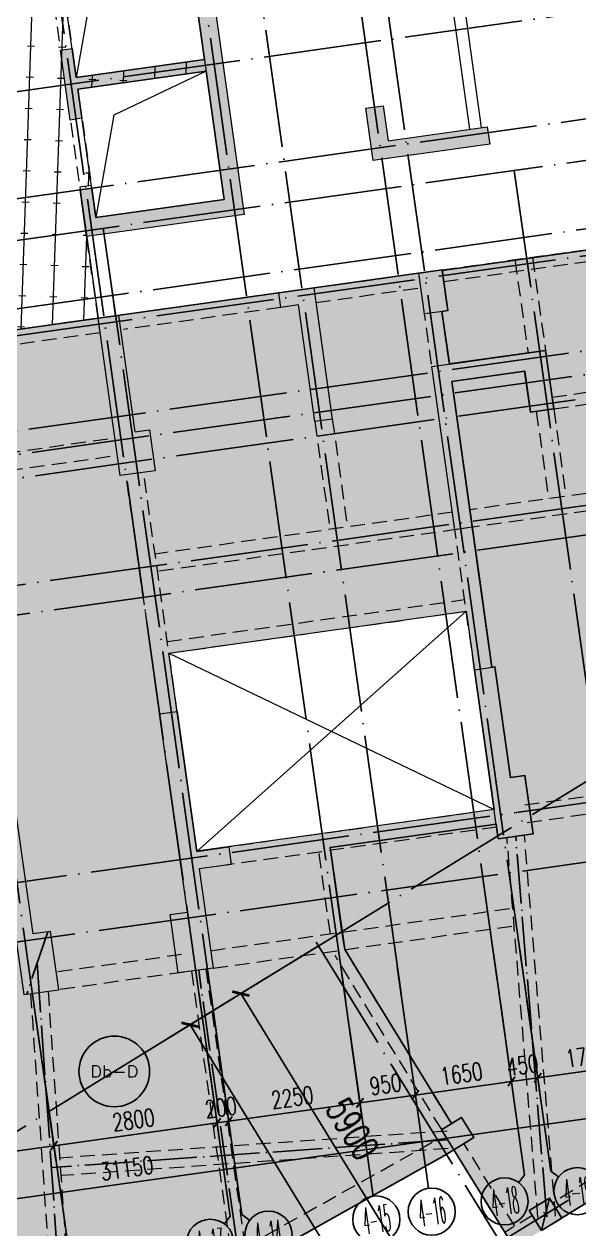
# Model space of a CAD drawing. Header units: millimetres. Extents: x 1089227 to 13101469, y 618865 to 10240562.
# Drawn here: x 2697855 to 2707280, y 4800659 to 4821121 of the extents above; entities that cross this region are included whole.
import ezdxf
from ezdxf.enums import TextEntityAlignment as Align

# ---------------------------------------------------------------- set-up
doc = ezdxf.new("R2010")
doc.units = ezdxf.units.MM
doc.header["$LTSCALE"] = 1000
doc.header["$PDMODE"] = 3
doc.header["$PDSIZE"] = 200
for name, pattern in [('DOTE', [2.42, 2, -0.2, 0.02, -0.2]), ('GB_DASHDOT3', [1.0675, 0.84, -0.105, 0.0175, -0.105]), ('HIDDEN', [0.375, 0.25, -0.125])]:
    doc.linetypes.add(name, pattern=pattern)
doc.layers.get('0').update_dxf_attribs({"linetype": 'CONTINUOUS'})
doc.layers.get('Defpoints').update_dxf_attribs({"linetype": 'CONTINUOUS'})
for name, color, linetype in [('AXIS', 3, 'CONTINUOUS'), ('AXIS_TEXT', 7, 'CONTINUOUS'), ('C-H', 8, 'CONTINUOUS'), ('DOTE', 1, 'DOTE'), ('S-COLU-BEAM', 240, 'CONTINUOUS'), ('S-GRID-DE', 11, 'GB_DASHDOT3'), ('单形心', 4, 'CONTINUOUS'), ('辅助', 7, 'CONTINUOUS'), ('降板范围', 7, 'CONTINUOUS')]:
    doc.layers.add(name, color=color, linetype=linetype)
for name, color, linetype, lineweight in [('S-BEAM-DASH', 4, 'HIDDEN', 0), ('S-BEAM-SE-DASH', 3, 'HIDDEN', 0), ('S-HOLE', 11, 'CONTINUOUS', 0), ('S-SLAB', 160, 'CONTINUOUS', 0), ('S-SLAB-HATCH', 73, 'CONTINUOUS', 0), ('S-WALL', 31, 'CONTINUOUS', 0)]:
    doc.layers.add(name, color=color, linetype=linetype, lineweight=lineweight)
doc.styles.add('_TCH_AXIS', font='COMPLEX', dxfattribs={"bigfont": 'AllInOneBig.shx'})
doc.styles.add('_TCH_DIM_T3', font='SIMPLEX', dxfattribs={"width": 0.705882, "bigfont": 'AllInOneBig.shx'})
doc.styles.add('COMPLEX', font='COMPLEX', dxfattribs={"bigfont": 'AllInOneBig.shx'})
doc.dimstyles.new('_TCH_ARCH&&150', dxfattribs={"dimtxt": 446.25, "dimasz": 150, "dimexe": 375, "dimexo": 450, "dimgap": 189.375, "dimtad": 1, "dimdec": 0, "dimzin": 0, "dimdsep": 46, "dimtxsty": '_TCH_DIM_T3', "dimblk": 'ARCHTICK', "dimcen": 0.09, "dimclrt": 7, "dimazin": 2, "dimtfac": 1, "dimtdec": 0, "dimtix": 1, "dimtmove": 2, "dimatfit": 3, "dimfxl": 0, "dimtolj": 1, "dimtzin": 0, "dimarcsym": 0})
doc.dimstyles.new('_TCH_ARCH-100', dxfattribs={"dimscale": 100, "dimtxt": 2.975, "dimasz": 1, "dimexe": 2.5, "dimexo": 3, "dimgap": 1, "dimtad": 1, "dimdec": 0, "dimzin": 0, "dimdsep": 46, "dimtxsty": '_TCH_DIM_T3', "dimblk": 'ARCHTICK', "dimcen": 0.09, "dimclrt": 7, "dimazin": 2, "dimtfac": 1, "dimtdec": 0, "dimtix": 1, "dimtmove": 2, "dimatfit": 3, "dimfxl": 0, "dimtolj": 1, "dimtzin": 0, "dimarcsym": 0})

# ---------------------------------------------------------------- blocks, each defined once
blk = doc.blocks.new('_AXISO')
blk.add_circle((0, 0), 0.5)
at = {"layer": 'AXIS_TEXT', "style": 'COMPLEX', "width": 1.041667}
blk.add_attdef('A', text='', height=0.56, dxfattribs=at).set_placement((-0.25, -0.28), (0.25, -0.28), align=Align.FIT)
blk = doc.blocks.new('_ArchTick')
at = {"color": 0, "linetype": 'ByBlock', "const_width": 0.3}
blk.add_lwpolyline([(-0.71, -0.71), (0.71, 0.71)], dxfattribs=at)
blk = doc.blocks.new('*D28')
at = {"layer": 'AXIS', "color": 0, "lineweight": -2, "transparency": 16777216}
for p, q in [((0, -2314), (0, -5564)), ((31150, -2314), (31150, -5564)), ((0, -5314), (31150, -5314))]:
    blk.add_line(p, q, dxfattribs=at)
at = {"layer": 'Defpoints', "color": 0, "transparency": 16777216}
for p in [(0, -2014), (31150, -2014), (31150, -5314)]:
    blk.add_point(p, dxfattribs=at)
at = {"layer": 'AXIS', "color": 0, "linetype": 'ByBlock', "lineweight": -2, "transparency": 16777216, "xscale": 100, "yscale": 100, "zscale": 100, "rotation": 180}
blk.add_blockref('_ArchTick', (0, -5314), dxfattribs=at)
at = {"layer": 'AXIS', "color": 0, "linetype": 'ByBlock', "lineweight": -2, "transparency": 16777216, "xscale": 100, "yscale": 100, "zscale": 100}
blk.add_blockref('_ArchTick', (31150, -5314), dxfattribs=at)
at = {"layer": 'AXIS', "color": 7, "transparency": 16777216, "insert": (15575, -5065), "char_height": 297.5, "attachment_point": 5, "style": '_TCH_DIM_T3'}
blk.add_mtext('\\A1;31150', dxfattribs=at)
blk = doc.blocks.new('*D34')
at = {"layer": 'AXIS', "color": 0, "lineweight": -2, "transparency": 16777216}
for p, q in [((11700, -2314), (11700, -4764)), ((14400, -2314), (14400, -4764)), ((11700, -4514), (14400, -4514))]:
    blk.add_line(p, q, dxfattribs=at)
at = {"layer": 'Defpoints', "color": 0, "transparency": 16777216}
for p in [(11700, -2014), (14400, -2014), (14400, -4514)]:
    blk.add_point(p, dxfattribs=at)
at = {"layer": 'AXIS', "color": 0, "linetype": 'ByBlock', "lineweight": -2, "transparency": 16777216, "xscale": 100, "yscale": 100, "zscale": 100, "rotation": 180}
blk.add_blockref('_ArchTick', (11700, -4514), dxfattribs=at)
at = {"layer": 'AXIS', "color": 0, "linetype": 'ByBlock', "lineweight": -2, "transparency": 16777216, "xscale": 100, "yscale": 100, "zscale": 100}
blk.add_blockref('_ArchTick', (14400, -4514), dxfattribs=at)
at = {"layer": 'AXIS', "color": 7, "transparency": 16777216, "insert": (13050, -4265), "char_height": 297.5, "attachment_point": 5, "style": '_TCH_DIM_T3'}
blk.add_mtext('\\A1;2700', dxfattribs=at)
blk = doc.blocks.new('*D35')
at = {"layer": 'AXIS', "color": 0, "lineweight": -2, "transparency": 16777216}
for p, q in [((14400, -2314), (14400, -4764)), ((17200, -2314), (17200, -4764)), ((14400, -4514), (17200, -4514))]:
    blk.add_line(p, q, dxfattribs=at)
at = {"layer": 'Defpoints', "color": 0, "transparency": 16777216}
for p in [(14400, -2014), (17200, -2014), (17200, -4514)]:
    blk.add_point(p, dxfattribs=at)
at = {"layer": 'AXIS', "color": 0, "linetype": 'ByBlock', "lineweight": -2, "transparency": 16777216, "xscale": 100, "yscale": 100, "zscale": 100, "rotation": 180}
blk.add_blockref('_ArchTick', (14400, -4514), dxfattribs=at)
at = {"layer": 'AXIS', "color": 0, "linetype": 'ByBlock', "lineweight": -2, "transparency": 16777216, "xscale": 100, "yscale": 100, "zscale": 100}
blk.add_blockref('_ArchTick', (17200, -4514), dxfattribs=at)
at = {"layer": 'AXIS', "color": 7, "transparency": 16777216, "insert": (15800, -4265), "char_height": 297.5, "attachment_point": 5, "style": '_TCH_DIM_T3'}
blk.add_mtext('\\A1;2800', dxfattribs=at)
blk = doc.blocks.new('*D36')
at = {"layer": 'AXIS', "color": 0, "lineweight": -2, "transparency": 16777216}
for p, q in [((17200, -2314), (17200, -4764)), ((17400, -2314), (17400, -4764)), ((17200, -4514), (17100, -4514)), ((17200, -4514), (17400, -4514)), ((17400, -4514), (17500, -4514))]:
    blk.add_line(p, q, dxfattribs=at)
at = {"layer": 'Defpoints', "color": 0, "transparency": 16777216}
for p in [(17200, -2014), (17400, -2014), (17400, -4514)]:
    blk.add_point(p, dxfattribs=at)
at = {"layer": 'AXIS', "color": 0, "linetype": 'ByBlock', "lineweight": -2, "transparency": 16777216, "xscale": 100, "yscale": 100, "zscale": 100}
blk.add_blockref('_ArchTick', (17200, -4514), dxfattribs=at)
at = {"layer": 'AXIS', "color": 0, "linetype": 'ByBlock', "lineweight": -2, "transparency": 16777216, "xscale": 100, "yscale": 100, "zscale": 100, "rotation": 180}
blk.add_blockref('_ArchTick', (17400, -4514), dxfattribs=at)
at = {"layer": 'AXIS', "color": 7, "transparency": 16777216, "insert": (17300, -4265), "char_height": 297.5, "attachment_point": 5, "style": '_TCH_DIM_T3'}
blk.add_mtext('\\A1;200', dxfattribs=at)
blk = doc.blocks.new('*D37')
at = {"layer": 'AXIS', "color": 0, "lineweight": -2, "transparency": 16777216}
for p, q in [((17400, -2314), (17400, -4764)), ((19650, -2314), (19650, -4764)), ((17400, -4514), (19650, -4514))]:
    blk.add_line(p, q, dxfattribs=at)
at = {"layer": 'Defpoints', "color": 0, "transparency": 16777216}
for p in [(17400, -2014), (19650, -2014), (19650, -4514)]:
    blk.add_point(p, dxfattribs=at)
at = {"layer": 'AXIS', "color": 0, "linetype": 'ByBlock', "lineweight": -2, "transparency": 16777216, "xscale": 100, "yscale": 100, "zscale": 100, "rotation": 180}
blk.add_blockref('_ArchTick', (17400, -4514), dxfattribs=at)
at = {"layer": 'AXIS', "color": 0, "linetype": 'ByBlock', "lineweight": -2, "transparency": 16777216, "xscale": 100, "yscale": 100, "zscale": 100}
blk.add_blockref('_ArchTick', (19650, -4514), dxfattribs=at)
at = {"layer": 'AXIS', "color": 7, "transparency": 16777216, "insert": (18525, -4265), "char_height": 297.5, "attachment_point": 5, "style": '_TCH_DIM_T3'}
blk.add_mtext('\\A1;2250', dxfattribs=at)
blk = doc.blocks.new('*D38')
at = {"layer": 'AXIS', "color": 0, "lineweight": -2, "transparency": 16777216}
for p, q in [((19650, -2314), (19650, -4764)), ((20600, -2314), (20600, -4764)), ((19650, -4514), (20600, -4514))]:
    blk.add_line(p, q, dxfattribs=at)
at = {"layer": 'Defpoints', "color": 0, "transparency": 16777216}
for p in [(19650, -2014), (20600, -2014), (20600, -4514)]:
    blk.add_point(p, dxfattribs=at)
at = {"layer": 'AXIS', "color": 0, "linetype": 'ByBlock', "lineweight": -2, "transparency": 16777216, "xscale": 100, "yscale": 100, "zscale": 100, "rotation": 180}
blk.add_blockref('_ArchTick', (19650, -4514), dxfattribs=at)
at = {"layer": 'AXIS', "color": 0, "linetype": 'ByBlock', "lineweight": -2, "transparency": 16777216, "xscale": 100, "yscale": 100, "zscale": 100}
blk.add_blockref('_ArchTick', (20600, -4514), dxfattribs=at)
at = {"layer": 'AXIS', "color": 7, "transparency": 16777216, "insert": (20125, -4265), "char_height": 297.5, "attachment_point": 5, "style": '_TCH_DIM_T3'}
blk.add_mtext('\\A1;950', dxfattribs=at)
blk = doc.blocks.new('*D39')
at = {"layer": 'AXIS', "color": 0, "lineweight": -2, "transparency": 16777216}
for p, q in [((20600, -2314), (20600, -4764)), ((22250, -2314), (22250, -4764)), ((20600, -4514), (22250, -4514))]:
    blk.add_line(p, q, dxfattribs=at)
at = {"layer": 'Defpoints', "color": 0, "transparency": 16777216}
for p in [(20600, -2014), (22250, -2014), (22250, -4514)]:
    blk.add_point(p, dxfattribs=at)
at = {"layer": 'AXIS', "color": 0, "linetype": 'ByBlock', "lineweight": -2, "transparency": 16777216, "xscale": 100, "yscale": 100, "zscale": 100, "rotation": 180}
blk.add_blockref('_ArchTick', (20600, -4514), dxfattribs=at)
at = {"layer": 'AXIS', "color": 0, "linetype": 'ByBlock', "lineweight": -2, "transparency": 16777216, "xscale": 100, "yscale": 100, "zscale": 100}
blk.add_blockref('_ArchTick', (22250, -4514), dxfattribs=at)
at = {"layer": 'AXIS', "color": 7, "transparency": 16777216, "insert": (21425, -4265), "char_height": 297.5, "attachment_point": 5, "style": '_TCH_DIM_T3'}
blk.add_mtext('\\A1;1650', dxfattribs=at)
blk = doc.blocks.new('*D40')
at = {"layer": 'AXIS', "color": 0, "lineweight": -2, "transparency": 16777216}
for p, q in [((22250, -2314), (22250, -4764)), ((22700, -2314), (22700, -4764)), ((22250, -4514), (22150, -4514)), ((22250, -4514), (22700, -4514)), ((22700, -4514), (22800, -4514))]:
    blk.add_line(p, q, dxfattribs=at)
at = {"layer": 'Defpoints', "color": 0, "transparency": 16777216}
for p in [(22250, -2014), (22700, -2014), (22700, -4514)]:
    blk.add_point(p, dxfattribs=at)
at = {"layer": 'AXIS', "color": 0, "linetype": 'ByBlock', "lineweight": -2, "transparency": 16777216, "xscale": 100, "yscale": 100, "zscale": 100}
blk.add_blockref('_ArchTick', (22250, -4514), dxfattribs=at)
at = {"layer": 'AXIS', "color": 0, "linetype": 'ByBlock', "lineweight": -2, "transparency": 16777216, "xscale": 100, "yscale": 100, "zscale": 100, "rotation": 180}
blk.add_blockref('_ArchTick', (22700, -4514), dxfattribs=at)
at = {"layer": 'AXIS', "color": 7, "transparency": 16777216, "insert": (22475, -4265), "char_height": 297.5, "attachment_point": 5, "style": '_TCH_DIM_T3'}
blk.add_mtext('\\A1;450', dxfattribs=at)
blk = doc.blocks.new('*D41')
at = {"layer": 'AXIS', "color": 0, "lineweight": -2, "transparency": 16777216}
for p, q in [((22700, -2314), (22700, -4764)), ((24450, -2314), (24450, -4764)), ((22700, -4514), (24450, -4514))]:
    blk.add_line(p, q, dxfattribs=at)
at = {"layer": 'Defpoints', "color": 0, "transparency": 16777216}
for p in [(22700, -2014), (24450, -2014), (24450, -4514)]:
    blk.add_point(p, dxfattribs=at)
at = {"layer": 'AXIS', "color": 0, "linetype": 'ByBlock', "lineweight": -2, "transparency": 16777216, "xscale": 100, "yscale": 100, "zscale": 100, "rotation": 180}
blk.add_blockref('_ArchTick', (22700, -4514), dxfattribs=at)
at = {"layer": 'AXIS', "color": 0, "linetype": 'ByBlock', "lineweight": -2, "transparency": 16777216, "xscale": 100, "yscale": 100, "zscale": 100}
blk.add_blockref('_ArchTick', (24450, -4514), dxfattribs=at)
at = {"layer": 'AXIS', "color": 7, "transparency": 16777216, "insert": (23575, -4265), "char_height": 297.5, "attachment_point": 5, "style": '_TCH_DIM_T3'}
blk.add_mtext('\\A1;1750', dxfattribs=at)
blk = doc.blocks.new('*D450')
at = {"layer": 'AXIS', "color": 0, "lineweight": -2, "transparency": 16777216}
for p, q in [((-173409, -19984), (-175525, -21284)), ((-175206, -21087), (-165000, -37704)), ((-163203, -36600), (-165320, -37900))]:
    blk.add_line(p, q, dxfattribs=at)
at = {"layer": 'Defpoints', "color": 0, "transparency": 16777216}
for p in [(-173025, -19748), (-162820, -36364), (-165000, -37704)]:
    blk.add_point(p, dxfattribs=at)
at = {"layer": 'AXIS', "color": 0, "lineweight": -2, "transparency": 16777216, "xscale": 150, "yscale": 150, "zscale": 150}
for p, rotation in [((-175206, -21087), 121.5582110074274), ((-165000, -37704), 301.5582110074274)]:
    blk.add_blockref('_ArchTick', p, dxfattribs=dict(at, rotation=rotation))
at = {"layer": 'AXIS', "color": 7, "transparency": 16777216, "insert": (-169751, -29180), "char_height": 446.2, "attachment_point": 5, "rotation": 301.5582, "style": '_TCH_DIM_T3'}
blk.add_mtext('\\A1;19500', dxfattribs=at)
blk = doc.blocks.new('*D453')
at = {"layer": 'AXIS', "color": 0, "lineweight": -2, "transparency": 16777216}
for p, q in [((-173409, -19984), (-174662, -20754)), ((-174343, -20557), (-171255, -25585)), ((-170321, -25011), (-171574, -25781))]:
    blk.add_line(p, q, dxfattribs=at)
at = {"layer": 'Defpoints', "color": 0, "transparency": 16777216}
for p in [(-173025, -19748), (-169937, -24776), (-171255, -25585)]:
    blk.add_point(p, dxfattribs=at)
at = {"layer": 'AXIS', "color": 0, "lineweight": -2, "transparency": 16777216, "xscale": 150, "yscale": 150, "zscale": 150}
for p, rotation in [((-174343, -20557), 121.5582110074291), ((-171255, -25585), 301.5582110074291)]:
    blk.add_blockref('_ArchTick', p, dxfattribs=dict(at, rotation=rotation))
at = {"layer": 'AXIS', "color": 7, "transparency": 16777216, "insert": (-172447, -22855), "char_height": 446.2, "attachment_point": 5, "rotation": 301.5582, "style": '_TCH_DIM_T3'}
blk.add_mtext('\\A1;5900', dxfattribs=at)
blk = doc.blocks.new('QZ-TL-0808')
at = {"layer": 'C-H'}
for points in [[(-135554, -94572), (-134860, -94474), (-134916, -94078), (-135906, -94217), (-135697, -95705), (-137876, -96011), (-138001, -95118), (-137803, -95090), (-137887, -94496), (-138283, -94551), (-137977, -96730), (-137779, -96703), (-137848, -96209), (-135669, -95903), (-135364, -98079), (-137542, -98386), (-137612, -97890), (-137810, -97918), (-137643, -99106), (-137445, -99078), (-137514, -98584), (-135336, -98278), (-135030, -100456), (-137208, -100762), (-137278, -100267), (-137476, -100295), (-137309, -101484), (-137111, -101454), (-137180, -100960), (-135002, -100654), (-134696, -102833), (-136874, -103139), (-136944, -102644), (-137142, -102672), (-137030, -103464), (-134357, -103088)], [(-132163, -102174), (-132288, -101283), (-131991, -101241), (-131907, -101835), (-130224, -101598), (-130182, -101895)], [(-131389, -104085), (-130993, -104029), (-130896, -104722), (-131292, -104778)], [(-133731, -104666), (-133766, -104419), (-133172, -104335), (-132858, -106563), (-133156, -106605), (-133434, -104625)], [(-135963, -106747), (-136211, -106782), (-136489, -104802), (-136836, -104850), (-136460, -107524), (-135866, -107440)], [(-131166, -105669), (-129235, -105398), (-129096, -106388), (-129492, -106444), (-129590, -105751), (-130828, -105925), (-130480, -108400), (-130777, -108442)], [(-130443, -110819), (-130096, -110770), (-129832, -112651), (-129584, -112617), (-129445, -113607), (-130039, -113690)], [(-135790, -111570), (-135493, -111530), (-135159, -113905), (-134614, -113828), (-134573, -114126), (-135117, -114202), (-134881, -115886), (-135475, -115969), (-135614, -114979), (-135317, -114937)], [(-138099, -116338), (-137504, -116254), (-137644, -115264), (-137941, -115306), (-138414, -111941), (-138711, -111983), (-138377, -114357), (-138774, -114413), (-138732, -114710), (-138335, -114654)]]:
    blk.add_hatch(color=256, dxfattribs=at).paths.add_polyline_path(points)
at = {"layer": 'S-WALL'}
for points in [[(-135554, -94572), (-134357, -103088), (-137030, -103464), (-137142, -102672), (-136944, -102644), (-136874, -103139), (-134696, -102833), (-135002, -100654), (-137180, -100960), (-137111, -101454), (-137309, -101484), (-137476, -100295), (-137278, -100267), (-137208, -100762), (-135030, -100456), (-135336, -98278)], [(-132163, -102174), (-132288, -101283), (-131991, -101241), (-131907, -101835), (-130224, -101598), (-130182, -101895), (-132163, -102174)], [(-133731, -104666), (-133766, -104419), (-133172, -104335), (-132858, -106563), (-133156, -106605), (-133434, -104625), (-133731, -104666), (-133766, -104419)], [(-136836, -104850), (-136489, -104802), (-136211, -106782), (-135963, -106747), (-135866, -107440), (-136460, -107524), (-136836, -104850)], [(-131166, -105669), (-129235, -105398), (-129096, -106388), (-129492, -106444), (-129590, -105751), (-130828, -105925), (-130480, -108400), (-130777, -108442), (-131166, -105669)], [(-130443, -110819), (-130096, -110770), (-129832, -112651), (-129584, -112617), (-129445, -113607), (-130039, -113690), (-130443, -110819)], [(-135790, -111570), (-135493, -111530), (-135159, -113905), (-134614, -113828), (-134573, -114126), (-135117, -114202), (-134881, -115886), (-135475, -115969), (-135614, -114979), (-135317, -114937), (-135790, -111570)], [(-138099, -116338), (-137504, -116254), (-137644, -115264), (-137941, -115306), (-138414, -111941), (-138711, -111983), (-138377, -114357), (-138774, -114413), (-138732, -114710), (-138335, -114654), (-138099, -116338)]]:
    blk.add_lwpolyline(points, dxfattribs=at)
blk.add_lwpolyline([(-131389, -104085), (-130993, -104029), (-130896, -104722), (-131292, -104778)], close=True, dxfattribs=at)
blk = doc.blocks.new('BANWANG_XINGXIN')
at = {"color": 0}
for points in [[(0.71, 0.71), (-0.71, -0.71)], [(-0.71, 0.71), (0.71, -0.71)]]:
    blk.add_lwpolyline(points, dxfattribs=at)
blk = doc.blocks.new('1F柱网-0808')
at = {"layer": 'S-COLU-BEAM'}
for points in [[(13879, 29824), (14220, 30033), (14429, 29693), (14089, 29483)], [(15369, 28455), (15710, 28665), (15920, 28324), (15579, 28114)]]:
    blk.add_lwpolyline(points, close=True, dxfattribs=at)
blk.add_blockref('QZ-TL-0808', (144880, 148457))
at = {"layer": '单形心', "xscale": 50, "yscale": 50, "zscale": 50}
blk.add_blockref('BANWANG_XINGXIN', (15644, 28389), dxfattribs=at)
blk = doc.blocks.new('2FJGBZ')
at = {"layer": 'C-H'}
h = blk.add_hatch(color=256, dxfattribs=at)
h.dxf.hatch_style = 1
h.paths.add_polyline_path([(13879, 29824), (14220, 30033), (14429, 29693), (14089, 29483)])
at = {"layer": 'S-SLAB-HATCH'}
h = blk.add_hatch(dxfattribs=at)
h.set_pattern_fill('松散材料', color=256, scale=200, angle=8)
h.set_pattern_definition([(8.0000004, (-5457252.86, 1932872.46), (133.485347, 397.445483), [0, -375])])
h.paths.add_polyline_path([(-9941, 34947), (-8108, 35973), (-7021, 34031), (-8854, 33005)], flags=16)
h.paths.add_polyline_path([(-5324, 26702), (-3492, 27727), (-2393, 25764), (-4225, 24738)], flags=16)
h.paths.add_polyline_path([(-593, 32496), (-676, 33091), (-924, 33056), (-1230, 35235), (701, 35506), (1091, 32733)], flags=16)
h.paths.add_polyline_path([(9248, 37919), (14299, 38629), (14772, 35262), (9722, 34554)], flags=16)
h.paths.add_polyline_path([(-685, 57224), (-2616, 56953), (-2950, 59330), (-1019, 59601)], flags=17)
h.paths.add_polyline_path([(-1646, 64057), (-2933, 63876), (-3114, 65163), (-1827, 65344)], flags=16)
h.paths.add_polyline_path([(-24126, 53937), (-21332, 55501), (-20160, 53408), (-22952, 51844)], flags=16)
edge = h.paths.add_edge_path()
edge.add_line((8274, 69995), (8191, 70590))
edge.add_line((8191, 70590), (3804, 69973))
edge.add_line((3804, 69973), (2121, 81951))
edge.add_line((2121, 81951), (-4347, 81042))
edge.add_line((-4347, 81042), (-6158, 83583))
edge.add_line((-6158, 83583), (-29732, 67073))
edge.add_line((-29732, 67073), (-29727, 67065))
edge.add_arc((-27730, 64687), 3105, 130.0192, 209.2114)
edge.add_line((-30440, 63171), (-28906, 60430))
edge.add_line((-28906, 60430), (-28209, 60820))
edge.add_line((-28209, 60820), (-23030, 51571))
edge.add_line((-23030, 51571), (-21720, 52305))
edge.add_line((-21720, 52305), (-19375, 48117))
edge.add_line((-19375, 48117), (-20683, 47384))
edge.add_line((-20683, 47384), (-16580, 40054))
edge.add_line((-16580, 40054), (-15271, 40787))
edge.add_line((-15271, 40787), (-13928, 38388))
edge.add_line((-13928, 38388), (-15237, 37655))
edge.add_line((-15237, 37655), (-7004, 22953))
edge.add_line((-7004, 22953), (-2295, 25590))
edge.add_line((-2295, 25590), (192, 21150))
edge.add_line((192, 21150), (9708, 26465))
edge.add_line((9708, 26465), (9462, 26902))
edge.add_line((9462, 26902), (13922, 29398))
edge.add_line((13922, 29398), (14261, 29587))
edge.add_line((14261, 29587), (12238, 32884))
edge.add_line((12238, 32884), (12186, 33190))
edge.add_line((12186, 33190), (11986, 34618))
edge.add_line((11986, 34618), (14806, 35014))
edge.add_line((14806, 35014), (14841, 34766))
edge.add_line((14841, 34766), (15435, 34850))
edge.add_line((15435, 34850), (15296, 35840))
edge.add_line((15296, 35840), (15049, 35805))
edge.add_line((15049, 35805), (14786, 37687))
edge.add_line((14786, 37687), (14735, 37681))
edge.add_line((14735, 37681), (14054, 42533))
edge.add_line((14054, 42533), (15292, 42708))
edge.add_line((15292, 42708), (15390, 42014))
edge.add_line((15390, 42014), (15786, 42070))
edge.add_line((15786, 42070), (15647, 43059))
edge.add_line((15647, 43059), (14012, 42829))
edge.add_line((14012, 42829), (13886, 43721))
edge.add_line((13886, 43721), (13985, 43736))
edge.add_line((13985, 43736), (13889, 44429))
edge.add_line((13889, 44429), (5471, 43245))
edge.add_line((5471, 43245), (5422, 43593))
edge.add_line((5422, 43593), (2748, 43216))
edge.add_line((2748, 43216), (1399, 52821))
edge.add_line((1399, 52821), (1744, 52870))
edge.add_line((1744, 52870), (1737, 52919))
edge.add_line((1737, 52919), (2332, 53003))
edge.add_line((2332, 53003), (2338, 52953))
edge.add_line((2338, 52953), (3676, 53141))
edge.add_line((3676, 53141), (3627, 53490))
edge.add_line((3627, 53490), (2735, 53363))
edge.add_line((2735, 53363), (2179, 57324))
edge.add_line((2179, 57324), (-346, 56969))
edge.add_line((-346, 56969), (-388, 57266))
edge.add_line((-388, 57266), (-685, 57224))
edge.add_line((-685, 57224), (-1450, 62671))
edge.add_line((-1450, 62671), (-1154, 62713))
edge.add_line((-1154, 62713), (-1975, 68555))
edge.add_line((-1975, 68555), (8274, 69995))
h.paths.add_polyline_path([(-14963, 37579), (-12696, 38848), (-11523, 36754), (-13791, 35485)], flags=16)
h = blk.add_hatch(dxfattribs=at)
h.set_pattern_fill('橡胶', color=256, scale=150, angle=8)
h.set_pattern_definition([(88, (-21741.7, -30030.15), (-530.007, 18.5083), []), (178, (-21131.1, -29460.8), (-18.5083, -530.007), [120, -410.33])])
h.paths.add_polyline_path([(8047, 43607), (5471, 43245), (5422, 43592), (2749, 43218), (1399, 52821), (1744, 52870), (1737, 52919), (2333, 53003), (2340, 52954), (3676, 53141), (3711, 52894), (4107, 52949), (4066, 53247), (6639, 53608), (6682, 53311), (7077, 53367), (7035, 53664), (9016, 53942), (10185, 45625), (8007, 45320), (7930, 45863), (7732, 45835)])
h.paths.add_polyline_path([(2748, 43216), (5223, 43565), (5127, 44258), (2651, 43910)])
h.paths.add_polyline_path([(5099, 44455), (2623, 44107), (1524, 51930), (4000, 52278)], flags=16)
h.paths.add_polyline_path([(2733, 52302), (1496, 52128), (1391, 52871), (2629, 53045)])
h.paths.add_polyline_path([(2834, 53023), (3676, 53141), (3711, 52894), (3909, 52922), (3972, 52476), (2931, 52330)], flags=17)
h.paths.add_polyline_path([(7630, 53747), (7035, 53664), (7077, 53367), (6880, 53339), (7005, 52448), (7797, 52559)], flags=16)
h.paths.add_polyline_path([(9184, 52751), (7995, 52584), (7828, 53775), (9016, 53942)])
h.paths.add_polyline_path([(7033, 52246), (9212, 52552), (9518, 50375), (7339, 50069)], flags=16)
h.paths.add_polyline_path([(7367, 49871), (9546, 50177), (9851, 48001), (7673, 47695)], flags=16)
h.paths.add_polyline_path([(7701, 47495), (9880, 47801), (10185, 45624), (8007, 45318)])
h = blk.add_hatch(dxfattribs=at)
h.set_pattern_fill('GRASS', color=256, scale=150, angle=8)
h.set_pattern_definition([(98.0000004, (-5457252.86, 1932872.46), (-338.085388, 254.76561), [79.374198, -519.303045]), (53, (-5457252.86, 1932872.46), (-338.08562, 254.765784), [79.374198, -343.954845]), (143, (-5457252.86, 1932872.46), (-254.765784, -338.08562), [79.374198, -343.954845])])
h.paths.add_polyline_path([(15281, 27932), (15106, 27833), (14089, 29483), (14429, 29693), (14220, 30033), (14048, 29928), (12238, 32885), (11986, 34618), (14806, 35014), (14841, 34766), (15435, 34850), (15296, 35840), (15049, 35805), (14784, 37687), (14735, 37680), (14568, 38869), (14054, 42532), (15292, 42707), (15389, 42014), (15786, 42070), (15647, 43059), (14013, 42830), (13886, 43721), (13985, 43736), (13891, 44416), (37277, 47715), (40077, 43161), (34920, 39994), (28083, 35793), (15579, 28114)])
at = {"layer": 'S-BEAM-DASH', "linetype": 'Continuous'}
for p, q in [((14361, 46818), (13978, 49541)), ((14559, 46846), (14177, 49569))]:
    blk.add_line(p, q, dxfattribs=at)
at = {"layer": 'S-BEAM-DASH'}
for p, q in [((7443, 49329), (7596, 48239)), ((7245, 49301), (7398, 48212)), ((13888, 44428), (37248, 47710)), ((13916, 44230), (37082, 47484)), ((7579, 46925), (7732, 45835)), ((7777, 46952), (7930, 45863)), ((8342, 43648), (8147, 45035)), ((8045, 43606), (7850, 44993)), ((15422, 44643), (15645, 43059)), ((15125, 44602), (15348, 43017)), ((11709, 44121), (13492, 44372)), ((11115, 44038), (8442, 43662)), ((11744, 43874), (13527, 44124)), ((11150, 43790), (8476, 43415)), ((8046, 43607), (5471, 43246)), ((13709, 42824), (13589, 43679)), ((14012, 42829), (13886, 43721)), ((8080, 43359), (5506, 42999)), ((15757, 42267), (19817, 42837)), ((15785, 42069), (19845, 42639)), ((15488, 42028), (15696, 40542)), ((15785, 42069), (15993, 40583)), ((11725, 41852), (11983, 40020)), ((12023, 41894), (12280, 40062)), ((3875, 40950), (8331, 41576)), ((3916, 40653), (8372, 41279)), ((20054, 41154), (14359, 40354)), ((9091, 36885), (8520, 40947)), ((9388, 36926), (8817, 40989)), ((20095, 40857), (9054, 39305)), ((14063, 40312), (9012, 39602)), ((14438, 37638), (14104, 40015)), ((14735, 37680), (14401, 40057)), ((9221, 38117), (14271, 38827)), ((18882, 35839), (15267, 35331)), ((18924, 35542), (15309, 35034)), ((14772, 35262), (10168, 34615)), ((14814, 34965), (10209, 34317)), ((15516, 28332), (14989, 34796)), ((15815, 28357), (15288, 34820)), ((11990, 33152), (11788, 34590)), ((12188, 33180), (11986, 34618)), ((9958, 32865), (15070, 33586)), ((10000, 32568), (15112, 33289)), ((9463, 32799), (7334, 32500)), ((13881, 29826), (12070, 32783)), ((14048, 29928), (12237, 32885)), ((9876, 32554), (10585, 27513)), ((9505, 32502), (7327, 32196)), ((9629, 32519), (10351, 27382)), ((6896, 32136), (7361, 25466)), ((7194, 32178), (7661, 25487)), ((21542, 32128), (15763, 28580)), ((21699, 31873), (15920, 28324)), ((13973, 29803), (7391, 29344)), ((13993, 29504), (7412, 29045)), ((7611, 26193), (13771, 29640)), ((15106, 27833), (14086, 29491)), ((15123, 28186), (14260, 29588)), ((7634, 25862), (13918, 29378)), ((15422, 28370), (14953, 28082))]:
    blk.add_line(p, q, dxfattribs=at)
at = {"layer": 'S-BEAM-SE-DASH'}
blk.add_line((9248, 37919), (14299, 38629), dxfattribs=at)
at = {"layer": 'S-GRID-DE'}
for p, q in [((10539, 26940), (9753, 32537)), ((13983, 29653), (7252, 29184))]:
    blk.add_line(p, q, dxfattribs=at)
for points in [[(15666, 28345), (15138, 34808)], [(7188, 33188), (6832, 32126)], [(7010, 32657), (7510, 25476)], [(15579, 28114), (15710, 28665)]]:
    blk.add_lwpolyline(points, dxfattribs=at)
at = {"layer": 'S-HOLE'}
for points in [[(7367, 49871), (9546, 50177), (9851, 48001), (7673, 47695)], [(7701, 47495), (9880, 47801), (10185, 45624), (8007, 45318)], [(9248, 37919), (14299, 38629), (14772, 35262), (9722, 34554)]]:
    blk.add_lwpolyline(points, close=True, dxfattribs=at)
for points in [[(9546, 50177), (7977, 49432), (7673, 47695)], [(9880, 47801), (8311, 47056), (8007, 45318)], [(9722, 34552), (14299, 38629)], [(9248, 37919), (14772, 35262)]]:
    blk.add_lwpolyline(points, dxfattribs=at)
at = {"layer": 'S-SLAB'}
blk.add_lwpolyline([(8047, 43607), (5471, 43245), (5422, 43592), (2749, 43218), (1399, 52821), (1744, 52870), (1737, 52919), (2333, 53003), (2340, 52954), (3676, 53141), (3711, 52894), (4107, 52949), (4066, 53247), (6639, 53608), (6682, 53311), (7077, 53367), (7035, 53664), (9016, 53942), (10185, 45625), (8007, 45320), (7930, 45863), (7732, 45835)], close=True, dxfattribs=at)
at = {"layer": '降板范围'}
for points in [[(9470, 26889), (13930, 29385), (14089, 29483), (14429, 29693), (14220, 30033), (14049, 29929), (12238, 32884), (12186, 33190), (11986, 34618), (14806, 35014), (14841, 34766), (15435, 34850), (15296, 35840), (15049, 35805), (14786, 37687), (14735, 37681), (14054, 42533), (15292, 42708), (15390, 42014), (15786, 42070), (15647, 43059), (14012, 42829), (13886, 43721), (13985, 43736), (13889, 44429), (5471, 43245)], [(15106, 27833), (14089, 29483), (14429, 29693), (14220, 30033), (14048, 29928), (12238, 32885), (11986, 34618), (14806, 35014), (14841, 34766), (15435, 34850), (15296, 35840), (15049, 35805), (14784, 37687), (14735, 37680), (14568, 38869), (14054, 42532), (15292, 42707), (15389, 42014), (15786, 42070), (15647, 43059), (14013, 42830), (13886, 43721), (13985, 43736), (13891, 44416), (37277, 47715)], [(34920, 39994), (28083, 35793), (15579, 28114)]]:
    blk.add_lwpolyline(points, dxfattribs=at)
blk.add_blockref('1F柱网-0808', (0, 0))
blk = doc.blocks.new('52+', base_point=(0, -1000))
at = {"layer": 'AXIS'}
for p, q in [((14400, -4203.8), (14400, -6114.2)), ((17200, -4203.8), (17200, -6114.2)), ((17400, -4203.8), (17400, -6114.2)), ((19650, -4203.8), (19650, -6114.2)), ((20600, -4203.8), (20600, -6114.2)), ((22250, -4203.8), (22250, -6114.2)), ((22700, -4203.8), (22700, -6114.2)), ((17200, -6114.2), (17082.8, -6231.3)), ((17400, -6114.2), (17517.2, -6231.3)), ((22250, -6114.2), (22132.8, -6231.3)), ((22700, -6114.2), (22817.2, -6231.3))]:
    blk.add_line(p, q, dxfattribs=at)
at = {"layer": 'DOTE', "color": 14}
for p, q in [((14400, 40365.9), (14400, -4203.8)), ((17200, 40365.9), (17200, -4203.8)), ((19650, 40365.9), (19650, -4203.8)), ((20600, 40365.9), (20600, -4203.8)), ((22250, 40365.9), (22250, -4203.8)), ((22700, 40365.9), (22700, -4203.8)), ((-1268, 13300), (32065.5, 13300)), ((-1268, 11500), (32065.5, 11500)), ((-1268, 10800), (32065.5, 10800)), ((17400, 10801.1), (17400, -4203.8)), ((24450, 10800), (24450, -4203.8)), ((-1268, 9650), (32065.5, 9650)), ((-1268, 9200), (32065.5, 9200)), ((-1268, 7600), (32065.5, 7600)), ((-1268, 7200), (32065.5, 7200)), ((-1268, 6800), (32065.5, 6800)), ((-1268, 5000), (32065.5, 5000)), ((-1268, 4500), (32065.5, 4500)), ((-1268, 0), (32065.5, 0)), ((-1268, -1000), (32065.5, -1000))]:
    blk.add_line(p, q, dxfattribs=at)
at = {"layer": 'AXIS'}
ref = blk.add_blockref('_AXISO', (16800, -6514.2), dxfattribs=dict(at, xscale=800, yscale=800, zscale=800))
ref.add_attrib('A', '4-13', (16573.7, -6740.4), dxfattribs={"color": 7, "height": 452.55, "style": '_TCH_AXIS', "width": 0.276316})
ref = blk.add_blockref('_AXISO', (17800, -6514.2), dxfattribs=dict(at, xscale=800, yscale=800, zscale=800))
ref.add_attrib('A', '4-14', (17573.7, -6740.4), dxfattribs={"color": 7, "height": 452.55, "style": '_TCH_AXIS', "width": 0.269231})
ref = blk.add_blockref('_AXISO', (19650, -6514.2), dxfattribs=dict(at, xscale=800, yscale=800, zscale=800))
ref.add_attrib('A', '4-15', (19423.7, -6740.4), dxfattribs={"color": 7, "height": 452.55, "style": '_TCH_AXIS', "width": 0.276316})
ref = blk.add_blockref('_AXISO', (20600, -6514.2), dxfattribs=dict(at, xscale=800, yscale=800, zscale=800))
ref.add_attrib('A', '4-16', (20373.7, -6740.4), dxfattribs={"color": 7, "height": 452.55, "style": '_TCH_AXIS', "width": 0.276316})
ref = blk.add_blockref('_AXISO', (21850, -6514.2), dxfattribs=dict(at, xscale=800, yscale=800, zscale=800))
ref.add_attrib('A', '4-18', (21623.7, -6740.4), dxfattribs={"color": 7, "height": 452.55, "style": '_TCH_AXIS', "width": 0.276316})
ref = blk.add_blockref('_AXISO', (23100, -6514.2), dxfattribs=dict(at, xscale=800, yscale=800, zscale=800))
ref.add_attrib('A', '4-19', (22873.7, -6740.4), dxfattribs={"color": 7, "height": 452.55, "style": '_TCH_AXIS', "width": 0.276316})
for p1, p2, distance, picture, middle in [((0, -2013.9), (31150, -2013.9), -3300, '*D28', (15575, -5065.1)), ((11700, -2013.9), (14400, -2013.9), -2500, '*D34', (13050, -4265.1)), ((14400, -2013.9), (17200, -2013.9), -2500, '*D35', (15800, -4265.1)), ((17200, -2013.9), (17400, -2013.9), -2500, '*D36', (17300, -4265.1)), ((17400, -2013.9), (19650, -2013.9), -2500, '*D37', (18525, -4265.1)), ((19650, -2013.9), (20600, -2013.9), -2500, '*D38', (20125, -4265.1)), ((20600, -2013.9), (22250, -2013.9), -2500, '*D39', (21425, -4265.1)), ((22250, -2013.9), (22700, -2013.9), -2500, '*D40', (22475, -4265.1)), ((22700, -2013.9), (24450, -2013.9), -2500, '*D41', (23575, -4265.1))]:
    dim = blk.add_aligned_dim(p1=p1, p2=p2, distance=distance, dimstyle='_TCH_ARCH-100', dxfattribs=at)
    dim.commit()
    dim.dimension.update_dxf_attribs({"geometry": picture, "text_midpoint": middle})
blk = doc.blocks.new('塔楼轴网260428')
at = {"layer": '辅助', "rotation": 8.00000038206086}
blk.add_blockref('52+', (-192268.4, -21666.4), dxfattribs=at)
blk = doc.blocks.new('裙房轴网260428')
at = {"layer": 'AXIS'}
blk.add_line((-173025.2, -19748.2), (-175982, -21564.3), dxfattribs=at)
at = {"layer": 'DOTE', "color": 16, "linetype": 'DOTE'}
for p, q in [((-187949.8, -28914.8), (-108051.9, 20158.4)), ((-176669, -28910.2), (-104964, 15130.9)), ((-173063.6, -19685.6), (-158584.6, -43259.3))]:
    blk.add_line(p, q, dxfattribs=at)
at = {"layer": 'AXIS'}
ref = blk.add_blockref('_AXISO', (-176493.3, -21878.3), dxfattribs=dict(at, xscale=1200, yscale=1200, zscale=1200))
ref.add_attrib('A', 'Db-D', dxfattribs={"layer": 'AXIS_TEXT', "height": 199.26, "style": '_TCH_AXIS'}).set_placement((-176901.3, -21977.9), (-176085.3, -21977.9), align=Align.FIT)
for p2, distance, picture, middle in [((-162819.5, -36364.3), -2559.1, '*D450', (-169751.5, -29179.7)), ((-169937.3, -24775.6), -1546.1, '*D453', (-172447.2, -22855.2))]:
    dim = blk.add_aligned_dim(p1=(-173025.2, -19748.1), p2=p2, distance=distance, dimstyle='_TCH_ARCH&&150', dxfattribs=at)
    dim.commit()
    dim.dimension.update_dxf_attribs({"geometry": picture, "text_midpoint": middle})
blk = doc.blocks.new('04地块地下轴网260428')
for name in ['裙房轴网260428', '塔楼轴网260428']:
    blk.add_blockref(name, (0, 0))

msp = doc.modelspace()

# ---------------------------------------------------------------- block references
for name, p in [('2FJGBZ', (2691067.831, 4772518.421)), ('04地块地下轴网260428', (2875880.956, 4825211.796))]:
    msp.add_blockref(name, p)

doc.saveas('drawing.dxf')
